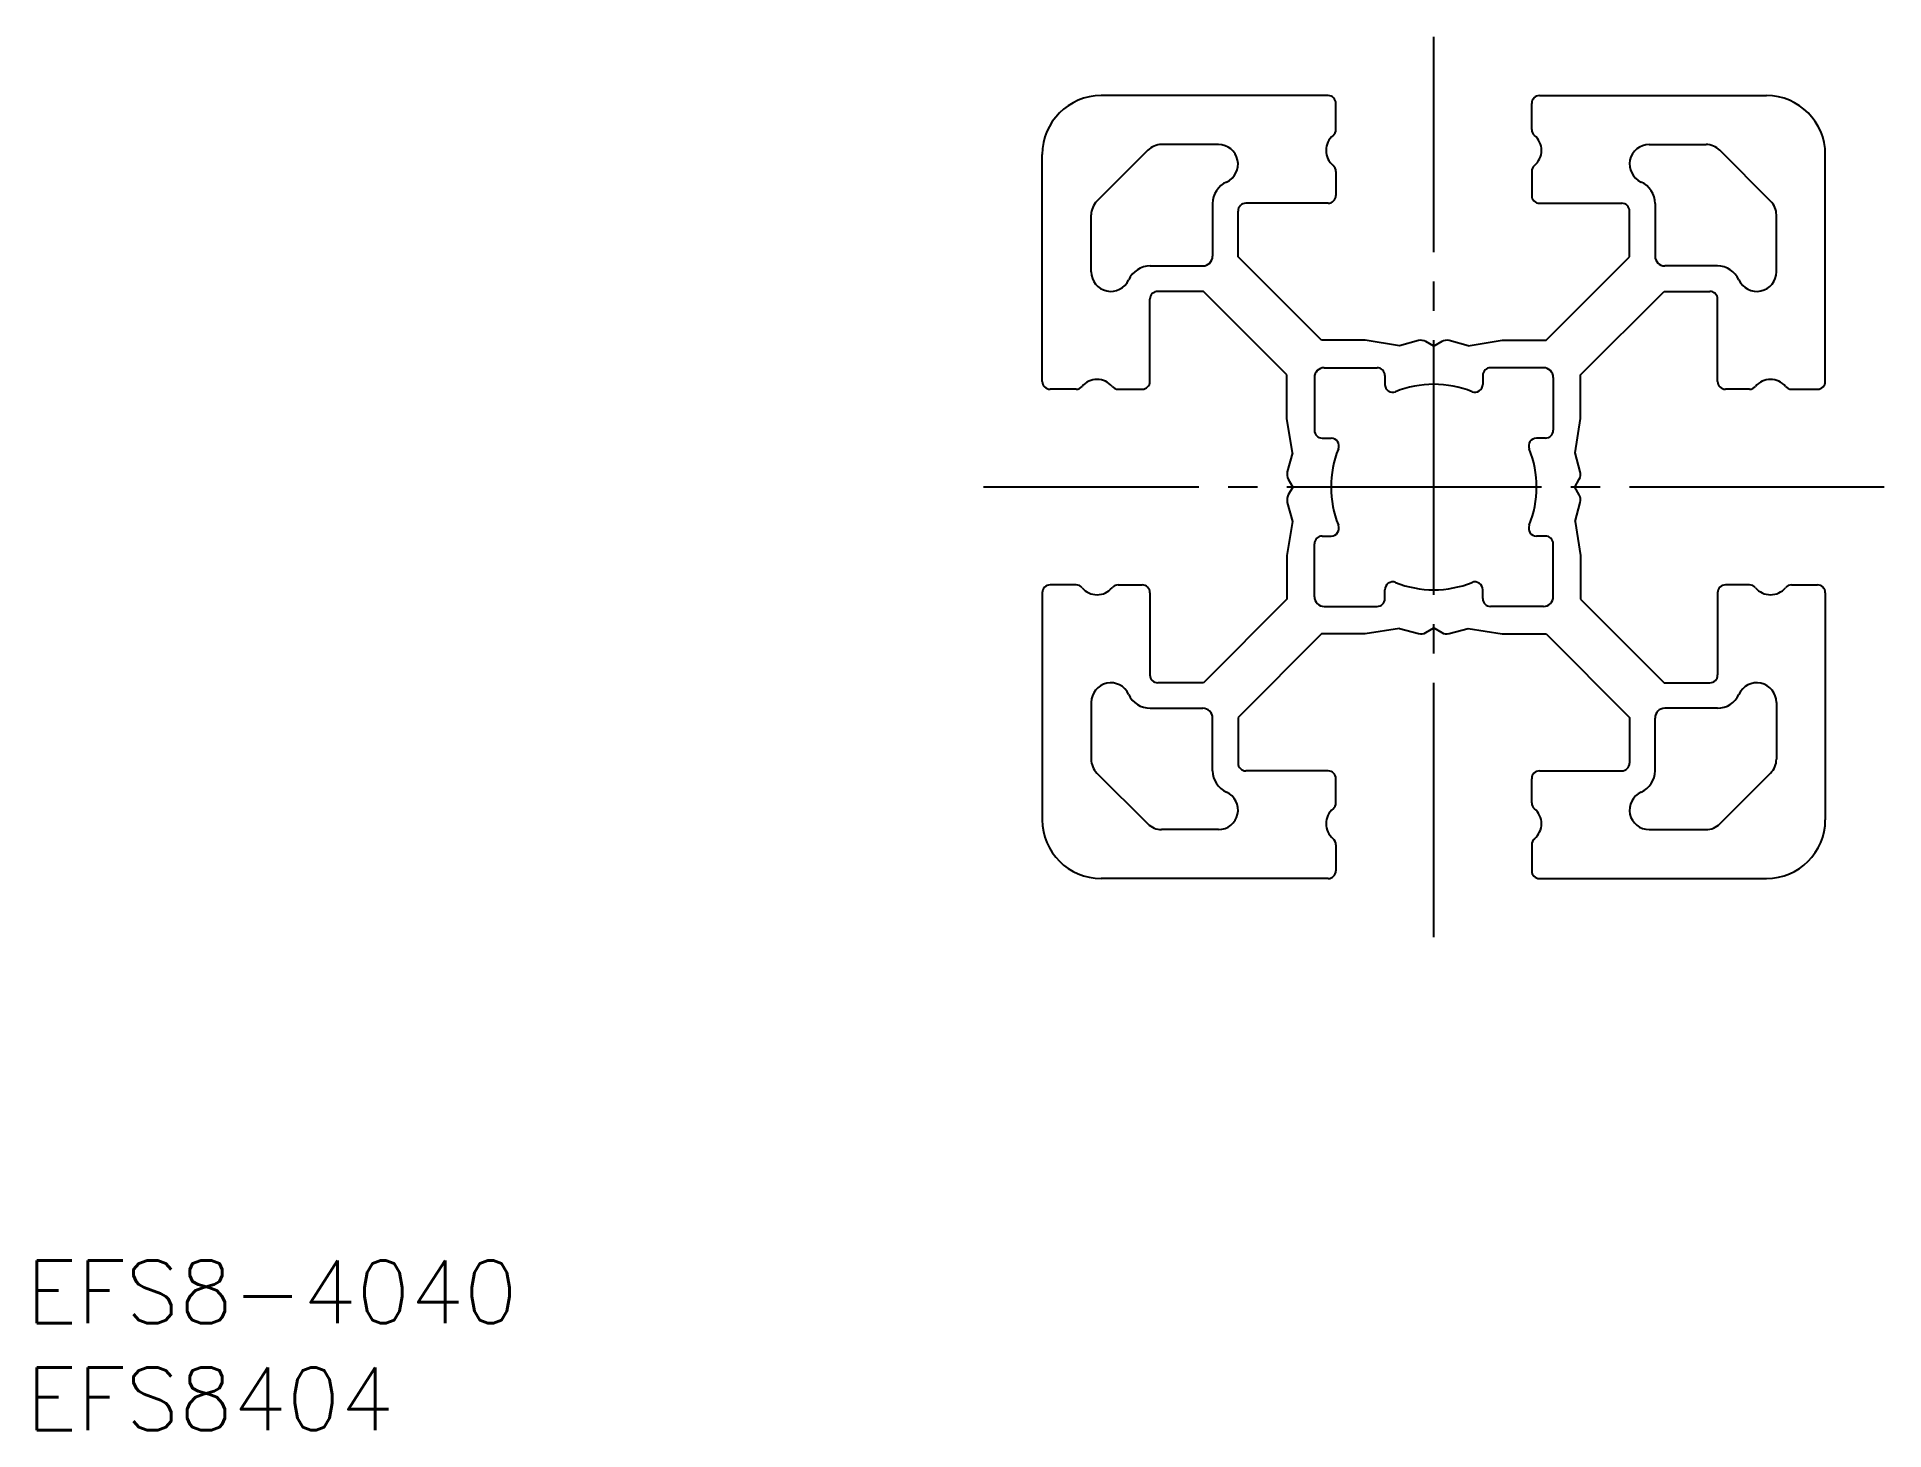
# Model space of a CAD drawing. Extents: x 346.6 to 440.9, y 257.9 to 329.
import ezdxf

# ---------------------------------------------------------------- set-up
doc = ezdxf.new("R2010")
doc.units = 0
doc.linetypes.add('CENTER', pattern=[17.5, 13, -1.5, 1.5, -1.5])
doc.layers.get('0').update_dxf_attribs({"linetype": 'CONTINUOUS'})
doc.layers.add('CENTER', color=1, linetype='CENTER')
doc.styles.get("Standard").update_dxf_attribs({"font": 'txt.shx', "bigfont": '@extfont2.shx'})

msp = doc.modelspace()

# ---------------------------------------------------------------- linework, layer by layer
for p, q in [((412.534, 326.034), (400.934, 326.034)), ((412.934, 324.306), (412.934, 325.634)), ((422.934, 324.306), (422.934, 325.634)), ((423.334, 326.034), (434.934, 326.034)), ((397.934, 311.434), (397.934, 323.034)), ((403.322, 323.241), (400.727, 320.646)), ((406.934, 323.534), (404.029, 323.534)), ((428.934, 323.534), (431.84, 323.534)), ((435.141, 320.646), (432.547, 323.241)), ((437.934, 311.434), (437.934, 323.034)), ((412.934, 322.161), (412.934, 320.934)), ((422.934, 322.161), (422.934, 320.934)), ((400.434, 317.034), (400.434, 319.939)), ((406.634, 320.526), (406.634, 317.834)), ((407.934, 317.801), (407.934, 320.134)), ((412.534, 320.534), (408.334, 320.534)), ((423.334, 320.534), (427.534, 320.534)), ((427.934, 317.801), (427.934, 320.134)), ((429.234, 320.526), (429.234, 317.834)), ((435.434, 317.034), (435.434, 319.939)), ((403.442, 317.334), (406.134, 317.334)), ((412.202, 313.534), (407.934, 317.801)), ((423.666, 313.534), (427.934, 317.801)), ((432.427, 317.334), (429.734, 317.334)), ((403.434, 311.434), (403.434, 315.634)), ((406.166, 316.034), (403.834, 316.034)), ((410.434, 311.766), (406.166, 316.034)), ((425.434, 311.766), (429.702, 316.034)), ((429.702, 316.034), (432.034, 316.034)), ((432.434, 311.434), (432.434, 315.634)), ((414.434, 313.534), (412.202, 313.534)), ((416.182, 313.257), (414.434, 313.534)), ((417.151, 313.517), (416.182, 313.257)), ((417.934, 313.234), (417.531, 313.467)), ((418.338, 313.467), (417.934, 313.234)), ((419.687, 313.257), (418.717, 313.517)), ((419.687, 313.257), (421.434, 313.534)), ((421.434, 313.534), (423.666, 313.534)), ((410.434, 309.534), (410.434, 311.766)), ((411.834, 311.634), (411.834, 308.934)), ((412.334, 312.134), (415.034, 312.134)), ((415.434, 311.734), (415.434, 311.279)), ((420.434, 311.734), (420.434, 311.279)), ((423.534, 312.134), (420.834, 312.134)), ((424.034, 311.634), (424.034, 308.934)), ((425.434, 309.534), (425.434, 311.766)), ((399.662, 311.034), (398.334, 311.034)), ((401.807, 311.034), (403.034, 311.034)), ((434.062, 311.034), (432.834, 311.034)), ((436.207, 311.034), (437.534, 311.034)), ((410.711, 307.786), (410.434, 309.534)), ((425.157, 307.786), (425.434, 309.534)), ((410.711, 307.786), (410.451, 306.817)), ((412.234, 308.534), (412.689, 308.534)), ((423.634, 308.534), (423.179, 308.534)), ((425.417, 306.817), (425.157, 307.786)), ((410.501, 306.437), (410.734, 306.034)), ((410.734, 306.034), (410.501, 305.63)), ((425.134, 306.034), (425.367, 306.437)), ((425.367, 305.63), (425.134, 306.034)), ((410.451, 305.251), (410.711, 304.281)), ((425.157, 304.281), (425.417, 305.251)), ((410.711, 304.281), (410.434, 302.534)), ((425.157, 304.281), (425.434, 302.534)), ((411.834, 300.434), (411.834, 303.134)), ((412.234, 303.534), (412.689, 303.534)), ((423.634, 303.534), (423.179, 303.534)), ((424.034, 300.434), (424.034, 303.134)), ((410.434, 302.534), (410.434, 300.301)), ((425.434, 302.534), (425.434, 300.301)), ((399.662, 301.034), (398.334, 301.034)), ((401.807, 301.034), (403.034, 301.034)), ((434.062, 301.034), (432.834, 301.034)), ((436.207, 301.034), (437.534, 301.034)), ((397.934, 300.634), (397.934, 289.034)), ((403.434, 300.634), (403.434, 296.434)), ((410.434, 300.301), (406.166, 296.034)), ((415.434, 300.334), (415.434, 300.788)), ((420.434, 300.334), (420.434, 300.788)), ((425.434, 300.301), (429.702, 296.034)), ((432.434, 300.634), (432.434, 296.434)), ((437.934, 300.634), (437.934, 289.034)), ((412.334, 299.934), (415.034, 299.934)), ((423.534, 299.934), (420.834, 299.934)), ((412.202, 298.534), (407.934, 294.266)), ((414.434, 298.534), (412.202, 298.534)), ((416.182, 298.81), (414.434, 298.534)), ((416.182, 298.81), (417.151, 298.551)), ((417.531, 298.601), (417.934, 298.834)), ((417.934, 298.834), (418.338, 298.601)), ((418.717, 298.551), (419.687, 298.81)), ((419.687, 298.81), (421.434, 298.534)), ((421.434, 298.534), (423.666, 298.534)), ((423.666, 298.534), (427.934, 294.266)), ((406.166, 296.034), (403.834, 296.034)), ((429.702, 296.034), (432.034, 296.034)), ((400.434, 295.034), (400.434, 292.128)), ((403.442, 294.734), (406.134, 294.734)), ((432.427, 294.734), (429.734, 294.734)), ((435.434, 295.034), (435.434, 292.128)), ((406.634, 291.541), (406.634, 294.234)), ((407.934, 294.266), (407.934, 291.934)), ((427.934, 294.266), (427.934, 291.934)), ((429.234, 291.541), (429.234, 294.234)), ((400.727, 291.421), (403.322, 288.826)), ((412.534, 291.534), (408.334, 291.534)), ((412.934, 289.906), (412.934, 291.134)), ((422.934, 289.906), (422.934, 291.134)), ((423.334, 291.534), (427.534, 291.534)), ((432.547, 288.826), (435.141, 291.421)), ((406.934, 288.534), (404.029, 288.534)), ((428.934, 288.534), (431.84, 288.534)), ((412.934, 287.761), (412.934, 286.434)), ((422.934, 287.761), (422.934, 286.434)), ((412.534, 286.034), (400.934, 286.034)), ((423.334, 286.034), (434.934, 286.034))]:
    msp.add_line(p, q)
for centre, radius, start, end in [((400.934, 323.034), 3, 90, 180), ((412.534, 325.634), 0.4, 0, 90), ((423.334, 325.634), 0.4, 90, 180), ((434.934, 323.034), 3, 0, 90), ((413.434, 323.234), 1, 130.0052, 229.9948), ((412.534, 324.306), 0.4, 310.0052, 0), ((423.334, 324.306), 0.4, 180, 229.9948), ((422.434, 323.234), 1, 310.0052, 49.9948), ((404.029, 322.534), 1, 90, 135), ((406.934, 322.534), 1, 294.14774, 90), ((428.934, 322.534), 1, 90, 245.85226), ((431.84, 322.534), 1, 45, 90), ((412.534, 322.161), 0.4, 0, 49.9948), ((423.334, 322.161), 0.4, 130.0052, 180), ((407.834, 320.526), 1.2, 114.14774, 180), ((412.534, 320.934), 0.4, 270, 0), ((423.334, 320.934), 0.4, 180, 270), ((428.034, 320.526), 1.2, 0, 65.85226), ((401.434, 319.939), 1, 135, 180), ((408.334, 320.134), 0.4, 90, 180), ((427.534, 320.134), 0.4, 0, 90), ((434.434, 319.939), 1, 0, 45), ((403.442, 316.134), 1.2, 90, 155.85226), ((406.134, 317.834), 0.5, 270, 0), ((429.734, 317.834), 0.5, 180, 270), ((432.427, 316.134), 1.2, 24.14774, 90), ((401.434, 317.034), 1, 180, 335.85226), ((434.434, 317.034), 1, 204.14774, 0), ((403.834, 315.634), 0.4, 90, 180), ((432.034, 315.634), 0.4, 0, 90), ((417.281, 313.034), 0.5, 60, 105), ((418.588, 313.034), 0.5, 75, 120), ((398.334, 311.434), 0.4, 180, 270), ((400.734, 310.534), 1, 40.0052, 139.9948), ((403.034, 311.434), 0.4, 270, 0), ((412.334, 311.634), 0.5, 90, 180), ((415.034, 311.734), 0.4, 0, 90), ((420.834, 311.734), 0.4, 90, 180), ((423.534, 311.634), 0.5, 0, 90), ((432.834, 311.434), 0.4, 180, 270), ((435.134, 310.534), 1, 40.0052, 139.9948), ((437.534, 311.434), 0.4, 270, 0), ((399.662, 311.434), 0.4, 270, 319.9948), ((401.807, 311.434), 0.4, 220.0052, 270), ((415.834, 311.279), 0.4, 180, 291.81935), ((417.934, 306.034), 5.25, 68.18065, 111.81935), ((420.034, 311.279), 0.4, 248.18065, 0), ((434.062, 311.434), 0.4, 270, 319.9948), ((436.207, 311.434), 0.4, 220.0052, 270), ((412.234, 308.934), 0.4, 180, 270), ((423.634, 308.934), 0.4, 270, 0), ((417.934, 306.034), 5.25, 158.18065, 201.81935), ((412.689, 308.134), 0.4, 338.18065, 90), ((423.179, 308.134), 0.4, 90, 201.81935), ((417.934, 306.034), 5.25, 338.18065, 21.81935), ((410.934, 306.687), 0.5, 165, 210), ((424.934, 306.687), 0.5, 330, 15), ((410.934, 305.38), 0.5, 150, 195), ((424.934, 305.38), 0.5, 345, 30), ((412.689, 303.934), 0.4, 270, 21.81935), ((423.179, 303.934), 0.4, 158.18065, 270), ((412.234, 303.134), 0.4, 90, 180), ((423.634, 303.134), 0.4, 0, 90), ((398.334, 300.634), 0.4, 90, 180), ((399.662, 300.634), 0.4, 40.0052, 90), ((401.807, 300.634), 0.4, 90, 139.9948), ((403.034, 300.634), 0.4, 0, 90), ((415.834, 300.788), 0.4, 68.18065, 180), ((417.934, 306.034), 5.25, 248.18065, 291.81935), ((420.034, 300.788), 0.4, 0, 111.81935), ((432.834, 300.634), 0.4, 90, 180), ((434.062, 300.634), 0.4, 40.0052, 90), ((436.207, 300.634), 0.4, 90, 139.9948), ((437.534, 300.634), 0.4, 0, 90), ((400.734, 301.534), 1, 220.0052, 319.9948), ((412.334, 300.434), 0.5, 180, 270), ((415.034, 300.334), 0.4, 270, 0), ((420.834, 300.334), 0.4, 180, 270), ((423.534, 300.434), 0.5, 270, 0), ((435.134, 301.534), 1, 220.0052, 319.9948), ((417.281, 299.034), 0.5, 255, 300), ((418.588, 299.034), 0.5, 240, 285), ((403.834, 296.434), 0.4, 180, 270), ((432.034, 296.434), 0.4, 270, 0), ((401.434, 295.034), 1, 24.14774, 180), ((403.442, 295.934), 1.2, 204.14774, 270), ((432.427, 295.934), 1.2, 270, 335.85226), ((434.434, 295.034), 1, 0, 155.85226), ((406.134, 294.234), 0.5, 0, 90), ((429.734, 294.234), 0.5, 90, 180), ((401.434, 292.128), 1, 180, 225), ((408.334, 291.934), 0.4, 180, 270), ((427.534, 291.934), 0.4, 270, 0), ((434.434, 292.128), 1, 315, 0), ((407.834, 291.541), 1.2, 180, 245.85226), ((412.534, 291.134), 0.4, 0, 90), ((423.334, 291.134), 0.4, 90, 180), ((428.034, 291.541), 1.2, 294.14774, 0), ((406.934, 289.534), 1, 270, 65.85226), ((412.534, 289.906), 0.4, 310.0052, 0), ((423.334, 289.906), 0.4, 180, 229.9948), ((428.934, 289.534), 1, 114.14774, 270), ((400.934, 289.034), 3, 180, 270), ((404.029, 289.534), 1, 225, 270), ((413.434, 288.834), 1, 130.0052, 229.9948), ((422.434, 288.834), 1, 310.0052, 49.9948), ((431.84, 289.534), 1, 270, 315), ((434.934, 289.034), 3, 270, 0), ((412.534, 287.761), 0.4, 0, 49.9948), ((423.334, 287.761), 0.4, 130.0052, 180), ((412.534, 286.434), 0.4, 270, 0), ((423.334, 286.434), 0.4, 180, 270)]:
    msp.add_arc(centre, radius, start, end)
at = {"layer": 'CENTER', "color": 1, "linetype": 'CENTER'}
for p, q in [((417.934, 283.034), (417.934, 329.034)), ((440.934, 306.034), (394.934, 306.034))]:
    msp.add_line(p, q, dxfattribs=at)

# ---------------------------------------------------------------- texts
at = {"color": 7, "linetype": 'CONTINUOUS'}
for s, p in [('EFS8-4040', (346.03, 263.314)), ('EFS8404', (346.03, 257.853))]:
    msp.add_text(s, height=3.2, dxfattribs=at).set_placement(p)

doc.saveas('drawing.dxf')
